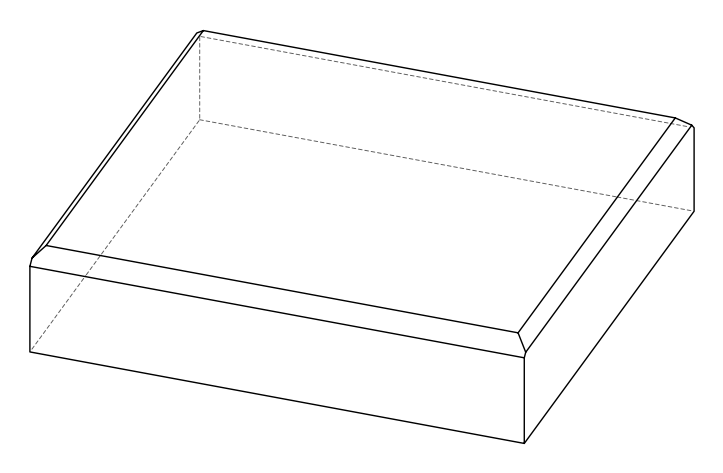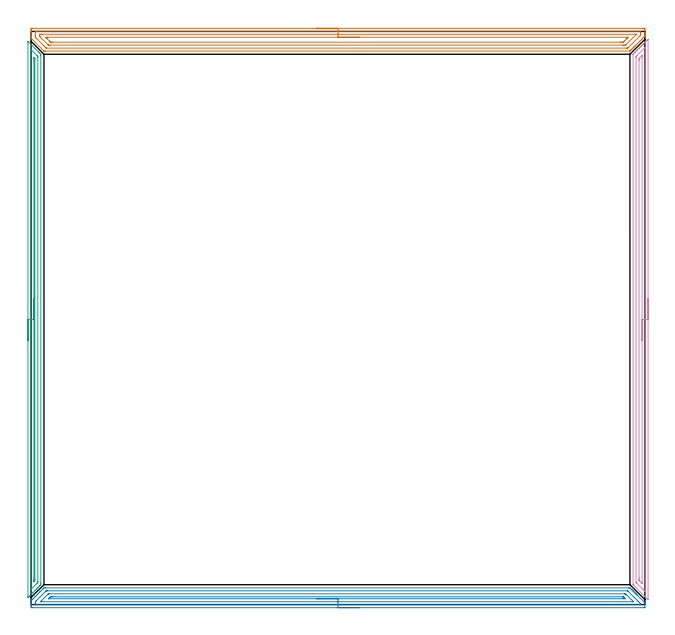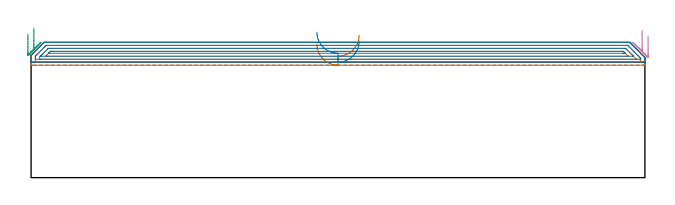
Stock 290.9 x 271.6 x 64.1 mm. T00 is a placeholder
(PLAN: 4 operations, 0 tool changes, 31.5 min)
(1 AREA_MILL | FG_CHAMFER_SURFACE | UGT0205_001 | 9.44 min | 16971 mm3)
(2 AREA_MILL_1 | FG_CHAMFER_SURFACE_1 | UGT0205_001 | 9.35 min | 12856 mm3)
(3 AREA_MILL_2 | FG_CHAMFER_SURFACE_2 | UGT0205_001 | 6.34 min | 4754 mm3)
(4 AREA_MILL_3 | FG_CHAMFER_SURFACE_3 | UGT0205_001 | 6.41 min | 6460 mm3)
(TOOL UGT0205_001 | Chamfer Mill 20 x 3 x 45 deg. | D20 FL50 Z2)
(OP 1 AREA_MILL)
G17 G21 G94 G90
T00 M6
G54
G17 G0 G90 X135.45 Y273.1 S1061 M3
G43 Z74.1 H0
Z63.3
G94 G1 X135.488 Z62.428 F250.
X135.602 Z61.564
X135.791 Z60.712
X136.053 Z59.88
X136.387 Z59.074
X136.79 Z58.3
X137.258 Z57.564
X137.79 Z56.872
X138.379 Z56.229
X139.022 Z55.64
X139.714 Z55.108
X140.45 Z54.64
X141.224 Z54.237
X142.03 Z53.903
X142.862 Z53.641
X143.714 Z53.452
X144.578 Z53.338
X145.45 Z53.3
X289.746
X290.273 Y273.098 Z53.302
X290.795 Y273.093 Z53.303
X290.892 Y273.091 Z53.305
X290.9 Y272.576 Z53.818
Y271.16 Z55.237
Y270.803 Z55.592
Y269.519 Z56.88
X290.899 Y269.473 Z56.925
X290.896 Y269.407 Z56.99
X290.869 Y269.373 Z57.025
X290.656 Y269.156 Z57.244
X290.571 Y269.071 Z57.328
X290.088 Y268.587 Z57.809
X289.545 Y268.045 Z58.355
X289.202 Y267.7 Z58.696
X288.679 Y267.179 Z59.221
X288.315 Y266.813 Z59.583
X287.814 Y266.314 Z60.086
X287.428 Y265.927 Z60.47
X286.949 Y265.449 Z60.951
X286.697 Y265.196 Z61.201
X286.542 Y265.04 Z61.355
X286.388 Y264.886 Z61.511
X286.25 Y264.749 Z61.648
X286.099 Y264.597 Z61.798
X285.948 Y264.447 Z61.951
X285.803 Y264.302 Z62.095
X285.656 Y264.154 Z62.242
X285.508 Y264.007 Z62.391
X285.356 Y263.855 Z62.542
X285.212 Y263.71 Z62.685
X285.068 Y263.567 Z62.83
X284.909 Y263.408 Z62.989
X284.769 Y263.267 Z63.129
X284.629 Y263.128 Z63.27
X284.463 Y262.961 Z63.436
X284.326 Y262.824 Z63.572
X284.189 Y262.688 Z63.71
X284.016 Y262.515 Z63.883
X283.846 Y262.35 Z64.047
X283.795 Y262.304 Z64.089
X283.568 Y262.3 Z64.1
X6.884
X6.104 Y262.305 Z64.091
X6.086 Y262.319 Z64.078
X6.022 Y262.377 Z64.022
X0.154 Y268.245 Z58.153
X0.103 Y268.295 Z58.101
X0.01 Y268.398 Z57.993
X0.002 Y268.497 Z57.896
X0. Y268.943 Z57.457
Y269.203 Z57.196
Y269.916 Z56.479
Y271.16 Z55.237
Y271.69 Z54.705
Y272.311 Z54.084
X0.003 Y272.576 Z53.819
X0.008 Y273.091 Z53.305
X0.105 Y273.094 Z53.303
X0.627 Y273.1 Z53.3
X145.45
Y271.686 Z54.714
X288.709 Y271.685 Z54.715
X288.818 Y271.684 Z54.716
X288.872 Y271.681 Z54.719
X288.89 Y271.679 Z54.721
X288.892 Y271.661 Z54.739
X288.896 Y271.544 Z54.856
X288.9 Y271.279 Z55.121
Y270.803 Z55.597
X288.899 Y270.393 Z56.007
X288.892 Y269.916 Z56.484
X288.89 Y269.867 Z56.533
X288.862 Y269.824 Z56.576
X288.803 Y269.759 Z56.641
X288.726 Y269.678 Z56.722
X288.485 Y269.435 Z56.965
X288.282 Y269.232 Z57.168
X283.122 Y264.071 Z62.329
X282.939 Y263.891 Z62.509
X282.834 Y263.791 Z62.609
X282.771 Y263.733 Z62.667
X282.672 Y263.721 Z62.679
X282.228 Y263.714 Z62.686
X7.329 Y263.715 Z62.685
X7.218 Y263.716 Z62.684
X7.164 Y263.719 Z62.681
X7.14 Y263.722 Z62.678
X7.104 Y263.756 Z62.644
X6.884 Y263.967 Z62.433
X6.253 Y264.597 Z61.803
X5.991 Y264.859 Z61.541
X2.706 Y268.143 Z58.257
X2.415 Y268.435 Z57.965
X2.119 Y268.735 Z57.665
X2.047 Y268.81 Z57.59
X2.014 Y268.847 Z57.553
X2.01 Y268.893 Z57.507
X2.006 Y269.03 Z57.37
X2.001 Y269.441 Z56.959
Y271.213 Z55.187
X2.008 Y271.625 Z54.775
X2.01 Y271.675 Z54.725
X2.028 Y271.679 Z54.721
X2.081 Y271.682 Z54.718
X2.192 Y271.684 Z54.716
X2.415 Y271.686 Z54.714
X145.45
Y270.272 Z56.128
X286.747 Y270.271 Z56.129
X286.8 Y270.269 Z56.131
X286.843 Y270.266 Z56.134
X286.852 Y270.263 Z56.137
X286.836 Y270.243 Z56.157
X286.763 Y270.164 Z56.236
X286.697 Y270.097 Z56.303
X282.084 Y265.483 Z60.917
X281.833 Y265.236 Z61.164
X281.759 Y265.166 Z61.234
X281.73 Y265.141 Z61.259
X281.685 Y265.135 Z61.265
X281.334 Y265.131 Z61.269
X280.797 Y265.129 Z61.271
X280.44 Y265.128 Z61.272
X9.03
X8.672 Y265.129 Z61.271
X8.315 Y265.133 Z61.267
X8.214 Y265.135 Z61.265
X8.168 Y265.143 Z61.257
X8.14 Y265.167 Z61.233
X8.03 Y265.272 Z61.128
X7.816 Y265.483 Z60.917
X4.27 Y269.03 Z57.37
X4.203 Y269.1 Z57.3
X4.01 Y269.316 Z57.084
X4.003 Y269.716 Z56.684
X4.001 Y269.916 Z56.484
X4. Y270.117 Z56.283
X4.002 Y270.184 Z56.216
X4.006 Y270.238 Z56.162
X4.011 Y270.265 Z56.135
X4.025 Y270.267 Z56.133
X4.203 Y270.269 Z56.131
X4.739 Y270.271 Z56.129
X5.097 Y270.272 Z56.128
X145.45
Y268.857 Z57.543
X282.402
X282.819 Y268.853 Z57.547
X282.956 Y268.85 Z57.55
X282.988 Y268.848 Z57.552
X282.969 Y268.825 Z57.575
X282.922 Y268.774 Z57.626
X282.804 Y268.654 Z57.746
X282.706 Y268.555 Z57.845
X282.295 Y268.143 Z58.257
X281.334 Y267.182 Z59.218
X280.924 Y266.776 Z59.624
X280.759 Y266.616 Z59.784
X280.7 Y266.56 Z59.84
X280.618 Y266.55 Z59.85
X280.44 Y266.546 Z59.854
X280.264 Y266.544 Z59.856
X279.546 Y266.543 Z59.857
X279.372
X10.286
X9.566 Y266.544 Z59.856
X9.389 Y266.546 Z59.854
X9.218 Y266.55 Z59.85
X8.86 Y266.895 Z59.505
X8.672 Y267.077 Z59.323
X7.606 Y268.143 Z58.257
X7.436 Y268.314 Z58.086
X7.108 Y268.649 Z57.751
X6.911 Y268.851 Z57.549
X6.956 Y268.853 Z57.547
X7.06 Y268.855 Z57.545
X7.778 Y268.857 Z57.543
X7.952
X145.45
X146.322 Z57.581
X147.186 Z57.695
X148.038 Z57.883
X148.87 Z58.146
X149.676 Z58.48
X150.45 Z58.882
X151.186 Z59.351
X151.878 Z59.882
X152.521 Z60.472
X153.11 Z61.115
X153.642 Z61.807
X154.11 Z62.543
X154.513 Z63.316
X154.847 Z64.122
X155.109 Z64.954
X155.298 Z65.806
X155.412 Z66.671
X155.45 Z67.543
G0 Z74.1
M5
M2
(OP 2 AREA_MILL_1)
G17 G21 G94 G90
T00 M6
G54
G17 G0 G90 X155.45 Y-1.5 S1061 M3
G43 Z74.1 H0
Z64.7
G94 G1 X155.412 Z63.828 F250.
X155.298 Z62.964
X155.109 Z62.112
X154.847 Z61.28
X154.513 Z60.474
X154.11 Z59.7
X153.642 Z58.964
X153.11 Z58.272
X152.521 Z57.629
X151.878 Z57.04
X151.186 Z56.509
X150.45 Z56.04
X149.676 Z55.637
X148.87 Z55.303
X148.038 Z55.041
X147.187 Z54.852
X146.322 Z54.738
X145.45 Z54.7
X0.627
X0.288 Y-1.497 Z54.701
X0.01 Y-1.492 Z54.703
X0. Y-1.165 Z55.029
Y-0.643 Z55.553
Y-0.292 Z55.904
Y0.23 Z56.426
Y0.581 Z56.775
Y1.54 Z57.74
X0.01 Y1.807 Z58.003
X0.091 Y1.89 Z58.088
X0.18 Y1.98 Z58.178
X0.627 Y2.428 Z58.625
X0.957 Y2.757 Z58.957
X1.174 Y2.975 Z59.174
X1.688 Y3.491 Z59.686
X1.968 Y3.768 Z59.968
X1.982 Y3.782 Z59.982
X2.562 Y4.364 Z60.56
X2.883 Y4.683 Z60.883
X3.435 Y5.237 Z61.434
X4.019 Y5.819 Z62.019
X4.203 Y6.004 Z62.201
X4.309 Y6.11 Z62.308
X4.892 Y6.692 Z62.892
X5.544 Y7.344 Z63.543
X5.763 Y7.563 Z63.763
X5.991 Y7.79 Z63.988
X6.098 Y7.895 Z64.091
X6.884 Y7.9 Z64.1
X283.122
X283.795 Y7.898 Z64.087
X283.948 Y7.753 Z63.952
X284.314 Y7.388 Z63.585
X284.719 Y6.983 Z63.179
X284.818 Y6.883 Z63.082
X284.91 Y6.791 Z62.99
X285.01 Y6.692 Z62.888
X285.102 Y6.598 Z62.798
X285.207 Y6.493 Z62.692
X285.301 Y6.401 Z62.597
X285.386 Y6.314 Z62.513
X285.505 Y6.195 Z62.394
X285.592 Y6.11 Z62.306
X285.671 Y6.03 Z62.229
X285.803 Y5.897 Z62.096
X285.883 Y5.819 Z62.016
X285.955 Y5.745 Z61.944
X286.101 Y5.599 Z61.798
X286.173 Y5.528 Z61.725
X286.24 Y5.461 Z61.66
X286.399 Y5.301 Z61.5
X286.464 Y5.237 Z61.434
X286.524 Y5.176 Z61.375
X286.697 Y5.003 Z61.202
X286.755 Y4.946 Z61.143
X286.809 Y4.892 Z61.091
X286.995 Y4.705 Z60.904
X287.046 Y4.655 Z60.852
X287.093 Y4.608 Z60.806
X287.293 Y4.407 Z60.606
X287.337 Y4.364 Z60.561
X287.377 Y4.323 Z60.522
X290.571 Y1.13 Z57.328
X290.685 Y1.017 Z57.213
X290.869 Y0.831 Z57.029
X290.898 Y0.801 Z56.999
X290.899 Y0.799 Z56.997
X290.9 Y0.491 Z56.69
Y-0.292 Z55.902
X290.896 Y-1.491 Z54.705
X290.888 Y-1.493 Z54.704
X290.549 Y-1.5 Z54.7
X145.45
Y-0.086 Z56.114
X2.203 Y-0.085 Z56.115
X2.058 Y-0.084 Z56.116
X2.023 Y-0.082 Z56.118
X2.012 Y-0.079 Z56.121
X2.008 Y-0.072 Z56.128
X2.004 Y-0.04 Z56.16
X2.001 Y0.112 Z56.312
X2. Y0.581 Z56.781
X2.001 Y0.984 Z57.184
X2.006 Y1.22 Z57.42
X2.01 Y1.335 Z57.535
X2.115 Y1.454 Z57.654
X2.259 Y1.605 Z57.805
X2.415 Y1.764 Z57.964
X6.674 Y6.025 Z62.225
X6.884 Y6.233 Z62.433
X7.122 Y6.46 Z62.66
X7.144 Y6.479 Z62.679
X7.182 Y6.481 Z62.681
X7.267 Y6.484 Z62.684
X7.437 Y6.485 Z62.685
X7.778 Y6.486 Z62.686
X282.61 Y6.485 Z62.685
X282.695 Y6.484 Z62.684
X282.737 Y6.481 Z62.681
X282.754 Y6.479 Z62.679
X282.789 Y6.449 Z62.649
X283.122 Y6.127 Z62.327
X285.803 Y3.447 Z59.647
X287.591 Y1.659 Z57.859
X288.485 Y0.765 Z56.965
X288.668 Y0.581 Z56.781
X288.84 Y0.402 Z56.602
X288.885 Y0.353 Z56.553
X288.89 Y0.327 Z56.527
X288.896 Y0.277 Z56.477
X288.899 Y0.177 Z56.377
X288.895 Y0.041 Z56.241
X288.89 Y-0.066 Z56.134
X288.883 Y-0.08 Z56.12
X288.868 Y-0.081 Z56.119
X288.826 Y-0.083 Z56.117
X288.485 Y-0.085 Z56.115
X288.274 Y-0.086 Z56.114
X145.45
Y1.329 Z57.529
X4.968
X4.712 Y1.331 Z57.531
X4.541 Y1.336 Z57.536
X4.45 Y1.34 Z57.54
X4.47 Y1.363 Z57.563
X4.556 Y1.454 Z57.654
X4.822 Y1.722 Z57.922
X5.097 Y1.998 Z58.198
X7.778 Y4.679 Z60.879
X7.914 Y4.814 Z61.014
X8.05 Y4.946 Z61.146
X8.173 Y5.062 Z61.262
X8.416 Y5.069 Z61.269
X8.545 Y5.071 Z61.271
X281.334
X281.462 Y5.069 Z61.269
X281.714 Y5.065 Z61.265
X281.843 Y4.946 Z61.146
X282.228 Y4.572 Z60.772
X285.347 Y1.454 Z57.654
X285.406 Y1.392 Z57.592
X285.44 Y1.354 Z57.554
X285.451 Y1.34 Z57.54
X285.421 Y1.335 Z57.535
X285.166 Y1.33 Z57.53
X285.038 Y1.329 Z57.529
X145.45
Y2.743 Z58.943
X8.443
X8.34 Y2.745 Z58.945
X8.309 Y2.747 Z58.947
X8.308 Y2.748 Z58.948
X8.318 Y2.762 Z58.962
X8.367 Y2.815 Z59.015
X8.711 Y3.162 Z59.362
X8.749 Y3.2 Z59.4
X9.159 Y3.598 Z59.798
X9.22 Y3.65 Z59.85
X9.333 Y3.653 Z59.853
X9.566 Y3.655 Z59.855
X9.993 Y3.657 Z59.857
X10.46
X280.44
X280.596 Y3.655 Z59.855
X280.652 Y3.653 Z59.853
X280.681 Y3.651 Z59.851
X280.703 Y3.636 Z59.836
X280.795 Y3.549 Z59.749
X281.15 Y3.2 Z59.4
X281.334 Y3.017 Z59.217
X281.514 Y2.829 Z59.029
X281.59 Y2.749 Z58.949
X281.555 Y2.748 Z58.948
X281.334 Y2.745 Z58.945
X280.907 Y2.743 Z58.943
X280.44
X145.45
X144.578 Z58.981
X143.714 Z59.095
X142.862 Z59.283
X142.03 Z59.546
X141.224 Z59.88
X140.45 Z60.282
X139.714 Z60.751
X139.022 Z61.282
X138.379 Z61.872
X137.79 Z62.515
X137.259 Z63.207
X136.79 Z63.943
X136.387 Z64.717
X136.053 Z65.522
X135.791 Z66.355
X135.602 Z67.206
X135.488 Z68.071
X135.45 Z68.943
G0 Z74.1
M5
M2
(OP 3 AREA_MILL_2)
G17 G21 G94 G90
T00 M6
G54
G17 G0 G90 X-1.5 Y125.1 S1061 M3
G43 Z74.1 H0
Z68.
G94 G1 Y125.138 Z67.128 F250.
Y125.252 Z66.263
Y125.441 Z65.412
Y125.703 Z64.58
Y126.037 Z63.774
Y126.44 Z63.
Y126.909 Z62.264
Y127.44 Z61.572
Y128.029 Z60.929
Y128.672 Z60.34
Y129.364 Z59.808
Y130.1 Z59.34
Y130.874 Z58.937
Y131.68 Z58.603
Y132.512 Z58.341
Y133.364 Z58.152
Y134.229 Z58.038
Y135.1 Z58.
X-1.499 Y266.889 Z57.999
X-1.497 Y266.892 Z58.002
X-1.489 Y266.889 Z58.009
X3.412 Y261.988 Z62.911
X3.747 Y261.655 Z63.243
X4.242 Y261.158 Z63.742
X4.461 Y260.939 Z63.959
X4.595 Y260.805 Z64.09
X4.6 Y260.047 Z64.1
Y10.153
X4.596 Y9.395 Z64.09
X4.461 Y9.261 Z63.959
X4.338 Y9.137 Z63.836
X4.186 Y8.984 Z63.681
X4.015 Y8.814 Z63.513
X3.308 Y8.107 Z62.806
X3.124 Y7.922 Z62.62
X2.529 Y7.329 Z62.029
X1.843 Y6.642 Z61.342
X0.891 Y5.691 Z60.39
X-0.447 Y4.352 Z59.052
X-0.893 Y3.906 Z58.605
X-1.341 Y3.46 Z58.159
X-1.493 Y3.319 Z58.006
X-1.5 Y3.46 Z58.
Y3.474
Y135.1
X-0.086 Z59.414
Y262.601
X-0.085 Y262.724 Z59.415
X-0.08 Y262.974 Z59.42
X-0.078 Y263.017 Z59.422
X-0.042 Y262.987 Z59.458
X-0.001 Y262.949 Z59.499
X0.226 Y262.724 Z59.726
X2.901 Y260.047 Z62.401
X3.062 Y259.879 Z62.562
X3.179 Y259.754 Z62.679
X3.181 Y259.662 Z62.681
X3.185 Y259.279 Z62.685
Y11.046
X3.182 Y10.661 Z62.682
X3.179 Y10.471 Z62.679
X3.172 Y10.433 Z62.672
X3.15 Y10.407 Z62.65
X3.106 Y10.358 Z62.606
X2.903 Y10.153 Z62.403
X2.664 Y9.914 Z62.164
X0.226 Y7.476 Z59.726
X0.085 Y7.335 Z59.585
X0.006 Y7.259 Z59.506
X-0.07 Y7.189 Z59.43
X-0.079 Y7.183 Z59.421
X-0.081 Y7.229 Z59.419
X-0.085 Y7.351 Z59.415
X-0.086 Y135.1 Z59.414
X1.328 Z60.828
X1.329 Y258.487 Z60.829
X1.332 Y259.155 Z60.832
X1.342 Z60.842
X1.55 Y258.947 Z61.05
X1.717 Y258.775 Z61.217
X1.756 Y258.733 Z61.256
X1.764 Y258.636 Z61.264
X1.768 Y258.487 Z61.268
X1.77 Y258.262 Z61.27
X1.772 Y253.563 Z61.272
X1.771 Y12.606 Z61.271
X1.77 Y11.938 Z61.27
X1.769 Y11.716 Z61.269
X1.765 Y11.493 Z61.265
X1.55 Y11.257 Z61.05
X1.448 Y11.15 Z60.948
X1.346 Y11.046 Z60.846
X1.338 Y11.042 Z60.838
X1.334 Y11.043 Z60.834
X1.331 Y11.046 Z60.831
X1.33 Y11.058 Z60.83
X1.329 Y11.27 Z60.829
X1.328 Y11.938 Z60.828
Y135.1
Y135.972 Z60.866
Y136.837 Z60.98
Y137.688 Z61.169
Y138.52 Z61.431
Y139.326 Z61.765
Y140.1 Z62.168
Y140.836 Z62.637
Y141.528 Z63.168
Y142.171 Z63.757
Y142.761 Z64.401
Y143.292 Z65.093
Y143.76 Z65.828
Y144.163 Z66.602
Y144.497 Z67.408
Y144.759 Z68.24
Y144.948 Z69.092
Y145.062 Z69.957
Y145.1 Z70.828
G0 Z74.1
M5
M2
(OP 4 AREA_MILL_3)
G17 G21 G94 G90
T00 M6
G54
G17 G0 G90 X292.4 Y145.1 S1061 M3
G43 Z74.1 H0
Z67.
G94 G1 Y145.062 Z66.128 F250.
Y144.948 Z65.264
Y144.759 Z64.412
Y144.497 Z63.58
Y144.163 Z62.774
Y143.76 Z62.
Y143.292 Z61.264
Y142.76 Z60.572
Y142.171 Z59.929
Y141.528 Z59.34
Y140.836 Z58.808
Y140.1 Z58.34
Y139.326 Z57.937
Y138.52 Z57.603
Y137.688 Z57.341
Y136.836 Z57.152
Y135.972 Z57.038
Y135.1 Z57.
Y2.468
X292.398 Y2.314 Z57.001
X292.379 Y2.329 Z57.02
X292.231 Y2.468 Z57.167
X285.533 Y9.167 Z63.867
X285.31 Y9.392 Z64.083
X285.304 Y9.404 Z64.089
X285.3 Y9.613 Z64.1
Y260.586
X285.304 Y260.796 Z64.089
X285.311 Y260.814 Z64.082
X285.533 Y261.033 Z63.867
X285.567 Y261.067 Z63.833
X286.203 Y261.705 Z63.193
X286.418 Y261.918 Z62.982
X287.086 Y262.587 Z62.311
X287.269 Y262.769 Z62.131
X287.319 Y262.819 Z62.081
X287.968 Y263.469 Z61.429
X288.12 Y263.62 Z61.28
X288.212 Y263.712 Z61.188
X288.409 Y263.91 Z60.989
X288.496 Y263.997 Z60.902
X288.85 Y264.351 Z60.547
X288.971 Y264.471 Z60.429
X289.105 Y264.605 Z60.294
X289.291 Y264.792 Z60.106
X289.402 Y264.903 Z59.995
X289.998 Y265.499 Z59.401
X290.173 Y265.675 Z59.224
X290.891 Y266.392 Z58.508
X291.056 Y266.557 Z58.341
X291.784 Y267.285 Z57.615
X291.938 Y267.439 Z57.459
X292.375 Y267.875 Z57.025
X292.383 Y267.883 Z57.017
X292.398 Y267.894 Z57.001
X292.4 Y267.883 Z57.
Y267.88
Y135.1
X290.986 Z58.414
X290.985 Y6.559 Z58.415
X290.984 Y6.488 Z58.416
X290.979 Y6.193 Z58.421
X290.884 Y6.277 Z58.516
X290.665 Y6.488 Z58.735
X290.173 Y6.977 Z59.227
X289.769 Y7.381 Z59.631
X287.089 Y10.06 Z62.311
X286.942 Y10.21 Z62.458
X286.824 Y10.332 Z62.576
X286.746 Y10.416 Z62.654
X286.721 Y10.45 Z62.679
X286.714 Y10.953 Z62.686
X286.715 Y259.247 Z62.685
X286.72 Y259.658 Z62.68
X286.721 Y259.756 Z62.679
X286.774 Y259.814 Z62.626
X286.868 Y259.914 Z62.532
X287.09 Y260.14 Z62.31
X290.86 Y263.91 Z58.54
X290.951 Y263.998 Z58.449
X290.966 Y264.011 Z58.434
X290.975 Y264.017 Z58.425
X290.979 Y263.993 Z58.421
X290.985 Y263.784 Z58.415
Y263.712
X290.986 Y135.1 Z58.414
X289.572 Z59.828
X289.571 Y10.67 Z59.829
X289.566 Y10.06 Z59.834
Y10.052
X289.546 Y10.06 Z59.854
X289.291 Y10.31 Z60.109
X288.646 Y10.953 Z60.754
X288.409 Y11.192 Z60.991
X288.249 Y11.357 Z61.151
X288.169 Y11.442 Z61.231
X288.135 Y11.486 Z61.265
X288.134 Y11.563 Z61.266
X288.13 Y11.846 Z61.27
X288.129 Y12.13 Z61.271
Y12.74
Y257.744
X288.131 Y258.354 Z61.269
X288.134 Y258.632 Z61.266
X288.137 Y258.725 Z61.263
X288.195 Y258.787 Z61.205
X288.409 Y259.008 Z60.991
X289.414 Y260.015 Z59.986
X289.54 Y260.14 Z59.86
X289.553 Y260.148 Z59.847
X289.561 Y260.153 Z59.839
X289.565 Y260.14 Z59.835
X289.569 Y259.959 Z59.831
X289.571 Y259.857 Z59.829
X289.572 Y135.1 Z59.828
Y134.228 Z59.866
Y133.364 Z59.98
Y132.512 Z60.169
Y131.68 Z60.431
Y130.874 Z60.765
Y130.1 Z61.168
Y129.364 Z61.637
Y128.672 Z62.168
Y128.029 Z62.757
Y127.44 Z63.401
Y126.908 Z64.093
Y126.44 Z64.828
Y126.037 Z65.602
Y125.703 Z66.408
Y125.441 Z67.24
Y125.252 Z68.092
Y125.138 Z68.957
Y125.1 Z69.828
G0 Z74.1
M5
M2
